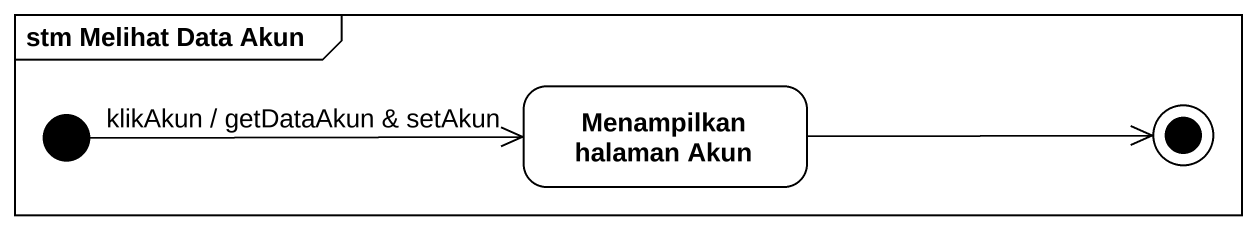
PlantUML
@startuml
mainframe stm Melihat Data Akun
hide empty description
state "Menampilkan halaman Akun" as Menampilkan_halaman_Akun
[*] -right-> Menampilkan_halaman_Akun : klikAkun / getDataAkun & setAkun
Menampilkan_halaman_Akun -right-> [*]
@enduml
